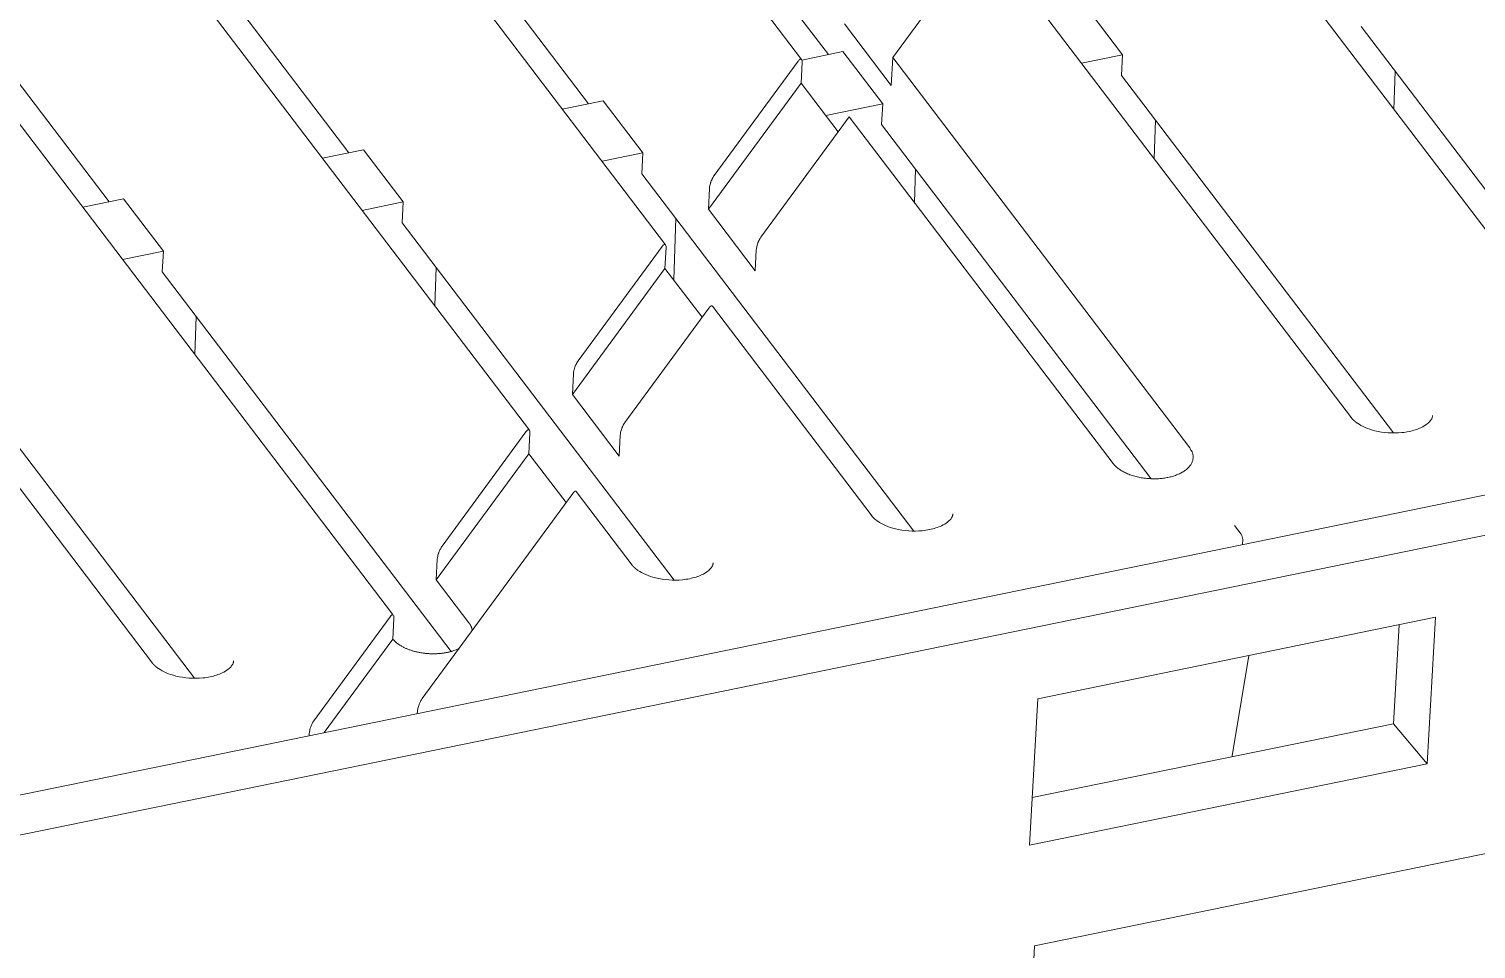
# Model space of a CAD drawing. Header units: millimetres. Extents: x 4267 to 8467, y 166 to 3136.
# Drawn here: x 5481.6 to 5560.8, y 2004.6 to 2054.9 of the extents above; entities that cross this region are included whole.
import ezdxf

# ---------------------------------------------------------------- set-up
doc = ezdxf.new("R2010")
doc.units = ezdxf.units.MM

msp = doc.modelspace()

# ---------------------------------------------------------------- linework, layer by layer
at = {"linetype": 'Continuous', "lineweight": 5}
for p, q in [((5523.894, 2053.274, 326.374), (5505.392, 2077.585, 326.374)), ((5516.445, 2043.126, 326.374), (5492.265, 2074.899, 326.374)), ((5525.359, 2053.537, 326.374), (5509.447, 2074.445, 326.374)), ((5508.996, 2032.979, 326.374), (5479.137, 2072.213, 326.374)), ((5512.231, 2050.851, 326.374), (5496.319, 2071.759, 326.374)), ((5567.13, 2036.335, 326.374), (5541.354, 2070.204, 326.374)), ((5499.104, 2048.165, 326.374), (5483.192, 2069.073, 326.374)), ((5485.976, 2045.478, 326.374), (5470.064, 2066.386, 326.374)), ((5501.492, 2022.903, 326.374), (5469.484, 2064.96, 326.374)), ((5533.713, 2059.959, 326.374), (5528.879, 2053.374, 326.374)), ((5554.002, 2033.648, 326.374), (5533.906, 2060.054, 326.374)), ((5539.285, 2056.387, 326.374), (5541.46, 2053.53, 326.374)), ((5528.803, 2051.852, 326.374), (5526.24, 2055.22, 326.374)), ((5488.364, 2020.217, 326.374), (5462.035, 2054.813, 326.374)), ((5569.422, 2035.511, 326.374), (5554.531, 2055.077, 326.374)), ((5523.909, 2053.241, 326.374), (5526.158, 2053.701, 326.374)), ((5526.158, 2053.701, 326.374), (5528.332, 2050.843, 326.374)), ((5519.104, 2046.918, 326.374), (5523.701, 2053.179, 326.374)), ((5523.919, 2053.122, 326.374), (5523.862, 2051.981, 326.374)), ((5528.879, 2053.374, 326.374), (5528.803, 2051.852, 326.374)), ((5545.139, 2032.009, 326.374), (5528.879, 2053.374, 326.374)), ((5541.46, 2053.53, 326.374), (5539.22, 2053.071, 326.374)), ((5541.403, 2052.391, 326.374), (5541.46, 2053.53, 326.374)), ((5523.862, 2051.981, 326.374), (5518.791, 2045.072, 326.374)), ((5523.862, 2051.981, 326.374), (5525.896, 2049.31, 326.374)), ((5556.294, 2032.825, 326.374), (5541.403, 2052.391, 326.374)), ((5556.316, 2050.543, 326.374), (5556.388, 2052.637, 326.374)), ((5510.79, 2050.556, 326.374), (5513.03, 2051.014, 326.374)), ((5513.03, 2051.014, 326.374), (5515.205, 2048.157, 326.374)), ((5528.332, 2050.843, 326.374), (5525.214, 2050.205, 326.374)), ((5528.275, 2049.705, 326.374), (5528.332, 2050.843, 326.374)), ((5526.501, 2050.135, 326.374), (5521.667, 2043.55, 326.374)), ((5526.501, 2050.135, 326.374), (5540.949, 2031.151, 326.374)), ((5543.03, 2030.318, 326.374), (5528.275, 2049.705, 326.374)), ((5543.189, 2047.857, 326.374), (5543.261, 2049.95, 326.374)), ((5497.663, 2047.87, 326.374), (5499.903, 2048.328, 326.374)), ((5499.903, 2048.328, 326.374), (5502.077, 2045.471, 326.374)), ((5515.205, 2048.157, 326.374), (5512.965, 2047.699, 326.374)), ((5515.148, 2047.019, 326.374), (5515.205, 2048.157, 326.374)), ((5530.07, 2045.446, 326.374), (5530.133, 2047.264, 326.374)), ((5530.039, 2027.452, 326.374), (5515.148, 2047.019, 326.374)), ((5484.535, 2045.184, 326.374), (5486.775, 2045.642, 326.374)), ((5486.775, 2045.642, 326.374), (5488.95, 2042.784, 326.374)), ((5518.791, 2045.072, 326.374), (5518.848, 2046.213, 326.374)), ((5502.077, 2045.471, 326.374), (5499.838, 2045.012, 326.374)), ((5502.02, 2044.332, 326.374), (5502.077, 2045.471, 326.374)), ((5521.353, 2041.705, 326.374), (5518.791, 2045.072, 326.374)), ((5516.911, 2024.766, 326.374), (5502.02, 2044.332, 326.374)), ((5516.889, 2041.208, 326.374), (5517.005, 2044.578, 326.374)), ((5488.95, 2042.784, 326.374), (5486.71, 2042.326, 326.374)), ((5488.893, 2041.646, 326.374), (5488.95, 2042.784, 326.374)), ((5511.655, 2036.77, 326.374), (5516.252, 2043.032, 326.374)), ((5516.47, 2042.975, 326.374), (5516.413, 2041.834, 326.374)), ((5521.411, 2042.846, 326.374), (5521.353, 2041.705, 326.374)), ((5503.806, 2039.798, 326.374), (5503.878, 2041.892, 326.374)), ((5516.413, 2041.834, 326.374), (5511.341, 2034.925, 326.374)), ((5516.413, 2041.834, 326.374), (5518.446, 2039.162, 326.374)), ((5504.71, 2020.862, 326.374), (5488.893, 2041.646, 326.374)), ((5518.814, 2039.664, 326.374), (5514.218, 2033.403, 326.374)), ((5527.747, 2028.276, 326.374), (5519.006, 2039.761, 326.374)), ((5490.656, 2019.393, 326.374), (5475.765, 2038.96, 326.374)), ((5490.678, 2037.112, 326.374), (5490.75, 2039.205, 326.374)), ((5179.907, 1951.377, 326.374), (5598.455, 2037.024, 326.374)), ((5511.341, 2034.925, 326.374), (5511.398, 2036.066, 326.374)), ((5181.357, 1949.472, 326.374), (5599.905, 2035.119, 326.374)), ((5513.904, 2031.557, 326.374), (5511.341, 2034.925, 326.374)), ((5508.802, 2032.884, 326.374), (5504.206, 2026.623, 326.374)), ((5509.021, 2032.827, 326.374), (5508.964, 2031.686, 326.374)), ((5513.961, 2032.698, 326.374), (5513.904, 2031.557, 326.374)), ((5508.964, 2031.686, 326.374), (5503.892, 2024.777, 326.374)), ((5508.964, 2031.686, 326.374), (5510.997, 2029.015, 326.374)), ((5511.365, 2029.516, 326.374), (5503.118, 2018.282, 326.374)), ((5514.619, 2025.589, 326.374), (5511.556, 2029.614, 326.374)), ((5547.949, 2027.282, 326.374), (5547.586, 2027.758, 326.374)), ((5548.036, 2026.707, 326.374), (5548.042, 2026.995, 326.374)), ((5503.892, 2024.777, 326.374), (5503.949, 2025.919, 326.374)), ((5505.68, 2022.428, 326.374), (5503.892, 2024.777, 326.374)), ((5497.193, 2017.07, 326.374), (5501.375, 2022.766, 326.374)), ((5501.572, 2022.681, 326.374), (5501.515, 2021.539, 326.374)), ((5536.832, 2018.275, 326.374), (5558.604, 2022.73, 326.374)), ((5558.604, 2022.73, 326.374), (5558.131, 2014.717, 326.374)), ((5556.291, 2016.907, 326.374), (5556.611, 2022.322, 326.374)), ((5501.515, 2021.539, 326.374), (5497.755, 2016.418, 326.374)), ((5547.463, 2015.148, 326.374), (5548.379, 2020.638, 326.374)), ((5536.36, 2010.262, 326.374), (5536.832, 2018.275, 326.374)), ((5502.862, 2017.585, 326.374), (5502.854, 2017.461, 326.374)), ((5496.929, 2016.249, 326.374), (5496.937, 2016.372, 326.374)), ((5536.513, 2012.86, 326.374), (5556.291, 2016.907, 326.374)), ((5558.131, 2014.717, 326.374), (5556.291, 2016.907, 326.374)), ((5536.649, 2004.739, 326.374), (5586.327, 2014.905, 326.374)), ((5558.131, 2014.717, 326.374), (5536.36, 2010.262, 326.374)), ((5532.05, 1924.259, 326.374), (5536.649, 2004.739, 326.374))]:
    msp.add_line(p, q, dxfattribs=at)
for points in [[(5553.948, 2033.701), (5553.954, 2033.693, 0.002098), (5553.961, 2033.685, 0.002037), (5553.967, 2033.677, 0.002012), (5553.974, 2033.669, 0.002027), (5553.981, 2033.66, 0.002025), (5553.988, 2033.652, 0.002021), (5553.994, 2033.644, 0.002013), (5554.002, 2033.636, 0.002013), (5554.009, 2033.627, 0.002007), (5554.016, 2033.619, 0.002006), (5554.024, 2033.611, 0.001998), (5554.032, 2033.602, 0.001997), (5554.04, 2033.594, 0.00199), (5554.048, 2033.585, 0.001989), (5554.056, 2033.577, 0.001981), (5554.064, 2033.568, 0.00198), (5554.073, 2033.56, 0.001972), (5554.082, 2033.551, 0.00197), (5554.09, 2033.543, 0.001962), (5554.099, 2033.534, 0.001961), (5554.109, 2033.525, 0.001952), (5554.118, 2033.517, 0.001949), (5554.128, 2033.508, 0.001942), (5554.137, 2033.499, 0.001944), (5554.147, 2033.49, 0.00193), (5554.157, 2033.482, 0.001915), (5554.167, 2033.473, 0.001925), (5554.178, 2033.464, 0.001966), (5554.188, 2033.455, 0.001895), (5554.199, 2033.447, 0.001756), (5554.21, 2033.438, 0.001949), (5554.221, 2033.429, 0.002343), (5554.233, 2033.42, 0.001735), (5554.244, 2033.411, 0.000527), (5554.254, 2033.404, 0.002501), (5554.268, 2033.394, 0.004275), (5554.289, 2033.378, 0.002023), (5554.317, 2033.358, 0.001046)], [(5540.949, 2031.151), (5541.004, 2031.084, 0.019384), (5541.068, 2031.017, 0.016958), (5541.139, 2030.95, 0.01546), (5541.219, 2030.885, 0.015115), (5541.308, 2030.82, 0.014342), (5541.404, 2030.758, 0.013565), (5541.509, 2030.699, 0.012774), (5541.621, 2030.642, 0.012215), (5541.74, 2030.589, 0.011604), (5541.866, 2030.539, 0.011121), (5541.997, 2030.494, 0.01064), (5542.133, 2030.454, 0.010262), (5542.274, 2030.418, 0.009906), (5542.418, 2030.387, 0.009614), (5542.564, 2030.362, 0.009367), (5542.711, 2030.342, 0.00915), (5542.859, 2030.328, 0.009001), (5543.006, 2030.319, 0.008853), (5543.151, 2030.315, 0.008781), (5543.295, 2030.316, 0.008676), (5543.434, 2030.322, 0.008698), (5543.57, 2030.333, 0.008696), (5543.702, 2030.348, 0.008709), (5543.829, 2030.367, 0.008573), (5543.95, 2030.389, 0.008985), (5544.068, 2030.416, 0.009304), (5544.186, 2030.447, 0.009532), (5544.302, 2030.483, 0.010379), (5544.415, 2030.523, 0.011168), (5544.525, 2030.568, 0.012013), (5544.632, 2030.618, 0.012929), (5544.733, 2030.672, 0.014073), (5544.828, 2030.731, 0.015316), (5544.917, 2030.794, 0.016745), (5544.998, 2030.86, 0.018258), (5545.072, 2030.93, 0.019839), (5545.137, 2031.004, 0.021763), (5545.193, 2031.08, 0.023929), (5545.239, 2031.158, 0.025224), (5545.275, 2031.237, 0.025287), (5545.302, 2031.317, 0.028559), (5545.319, 2031.399, 0.033975), (5545.324, 2031.482, 0.02733), (5545.324, 2031.56, 0.012265), (5545.318, 2031.631, 0.035019), (5545.293, 2031.718, 0.054809), (5545.232, 2031.846, 0.025754), (5545.139, 2032.009, 0.013442)], [(5527.693, 2028.328), (5527.699, 2028.32, 0.002098), (5527.706, 2028.312, 0.002038), (5527.712, 2028.304, 0.002012), (5527.719, 2028.296, 0.002027), (5527.725, 2028.288, 0.002025), (5527.732, 2028.28, 0.002021), (5527.739, 2028.271, 0.002014), (5527.746, 2028.263, 0.002014), (5527.754, 2028.255, 0.002007), (5527.761, 2028.246, 0.002006), (5527.769, 2028.238, 0.001999), (5527.777, 2028.23, 0.001998), (5527.785, 2028.221, 0.00199), (5527.793, 2028.213, 0.001989), (5527.801, 2028.204, 0.001981), (5527.809, 2028.196, 0.00198), (5527.818, 2028.187, 0.001972), (5527.826, 2028.179, 0.00197), (5527.835, 2028.17, 0.001962), (5527.844, 2028.161, 0.001961), (5527.853, 2028.153, 0.001952), (5527.863, 2028.144, 0.001949), (5527.872, 2028.135, 0.001943), (5527.882, 2028.127, 0.001944), (5527.892, 2028.118, 0.00193), (5527.902, 2028.109, 0.001915), (5527.912, 2028.1, 0.001925), (5527.923, 2028.092, 0.001966), (5527.933, 2028.083, 0.001895), (5527.944, 2028.074, 0.001757), (5527.955, 2028.065, 0.001949), (5527.966, 2028.056, 0.002343), (5527.978, 2028.047, 0.001735), (5527.989, 2028.039, 0.000527), (5527.999, 2028.031, 0.002501), (5528.013, 2028.021, 0.004275), (5528.034, 2028.006, 0.002023), (5528.062, 2027.986, 0.001046)], [(5548.042, 2026.995), (5548.042, 2026.995, -0.000005), (5548.042, 2026.995, -0.000005), (5548.042, 2026.995, -0.000005), (5548.042, 2026.995, -0.000005), (5548.042, 2026.995, -0.000005), (5548.042, 2026.995, -0.000005), (5548.042, 2026.995, -0.000005), (5548.042, 2026.995, -0.000005), (5548.042, 2026.995, -0.000005), (5548.042, 2026.995, -0.000005), (5548.042, 2026.995, -0.000005), (5548.042, 2026.995, -0.000005), (5548.042, 2026.995, -0.000005), (5548.042, 2026.995, -0.000005), (5548.042, 2026.995, -0.000005), (5548.042, 2026.995, -0.000005), (5548.042, 2026.995, -0.000005), (5548.042, 2026.995, -0.000005), (5548.042, 2026.995, -0.000005), (5548.042, 2026.995, -0.000005), (5548.042, 2026.995, -0.000005), (5548.042, 2026.995, -0.000005), (5548.042, 2026.995, -0.000005), (5548.042, 2026.995, -0.000005), (5548.042, 2026.995, -0.000005), (5548.042, 2026.995, -0.000005), (5548.042, 2026.995, -0.000005), (5548.042, 2026.995, -0.000005), (5548.042, 2026.995, -0.000005), (5548.042, 2026.995, -0.000005), (5548.042, 2026.995, -0.000005), (5548.042, 2026.995, -0.000006), (5548.042, 2026.995, -0.000005), (5548.042, 2026.995, -0.000002), (5548.042, 2026.995, -0.000007), (5548.042, 2026.995, -0.000011), (5548.042, 2026.995, -0.000006), (5548.042, 2026.995, -0.000003)], [(5514.565, 2025.642), (5514.572, 2025.634, 0.002099), (5514.578, 2025.626, 0.002038), (5514.584, 2025.618, 0.002013), (5514.591, 2025.61, 0.002028), (5514.598, 2025.602, 0.002026), (5514.605, 2025.593, 0.002022), (5514.612, 2025.585, 0.002014), (5514.619, 2025.577, 0.002014), (5514.626, 2025.568, 0.002007), (5514.634, 2025.56, 0.002006), (5514.641, 2025.552, 0.001999), (5514.649, 2025.543, 0.001998), (5514.657, 2025.535, 0.001991), (5514.665, 2025.526, 0.001989), (5514.673, 2025.518, 0.001982), (5514.682, 2025.509, 0.00198), (5514.69, 2025.501, 0.001972), (5514.699, 2025.492, 0.001971), (5514.708, 2025.484, 0.001963), (5514.717, 2025.475, 0.001961), (5514.726, 2025.466, 0.001953), (5514.735, 2025.458, 0.001949), (5514.745, 2025.449, 0.001943), (5514.754, 2025.44, 0.001945), (5514.764, 2025.432, 0.001931), (5514.774, 2025.423, 0.001915), (5514.785, 2025.414, 0.001925), (5514.795, 2025.405, 0.001966), (5514.806, 2025.397, 0.001895), (5514.816, 2025.388, 0.001757), (5514.827, 2025.379, 0.001949), (5514.838, 2025.37, 0.002343), (5514.85, 2025.361, 0.001735), (5514.861, 2025.352, 0.000527), (5514.871, 2025.345, 0.002501), (5514.885, 2025.335, 0.004275), (5514.906, 2025.319, 0.002023), (5514.935, 2025.299, 0.001046)], [(5505.861, 2022.018), (5505.858, 2022.033, 0.004997), (5505.856, 2022.047, 0.005016), (5505.853, 2022.062, 0.004992), (5505.85, 2022.076, 0.004926), (5505.847, 2022.091, 0.004874), (5505.843, 2022.105, 0.004823), (5505.839, 2022.119, 0.004772), (5505.835, 2022.134, 0.004713), (5505.831, 2022.148, 0.004658), (5505.826, 2022.162, 0.004598), (5505.821, 2022.176, 0.00454), (5505.815, 2022.19, 0.004475), (5505.81, 2022.204, 0.004419), (5505.804, 2022.218, 0.004361), (5505.798, 2022.232, 0.004291), (5505.792, 2022.245, 0.004202), (5505.785, 2022.259, 0.004175), (5505.778, 2022.273, 0.004186), (5505.771, 2022.286, 0.004014), (5505.764, 2022.3, 0.003703), (5505.757, 2022.313, 0.004004), (5505.749, 2022.326, 0.004654), (5505.741, 2022.34, 0.003513), (5505.733, 2022.352, 0.00128), (5505.726, 2022.364, 0.00478), (5505.716, 2022.378, 0.007964), (5505.7, 2022.4, 0.003853), (5505.68, 2022.428, 0.002043)], [(5501.515, 2021.539), (5501.549, 2021.499, 0.011048), (5501.586, 2021.459, 0.010159), (5501.627, 2021.419, 0.009617), (5501.67, 2021.379, 0.0095), (5501.716, 2021.34, 0.009212), (5501.765, 2021.301, 0.008913), (5501.817, 2021.262, 0.008587), (5501.872, 2021.225, 0.008349), (5501.93, 2021.187, 0.008065), (5501.991, 2021.151, 0.007835), (5502.055, 2021.116, 0.007576), (5502.121, 2021.082, 0.007371), (5502.19, 2021.048, 0.007144), (5502.262, 2021.017, 0.006961), (5502.336, 2020.986, 0.006763), (5502.412, 2020.957, 0.006602), (5502.491, 2020.929, 0.006432), (5502.571, 2020.903, 0.006292), (5502.653, 2020.879, 0.00615), (5502.737, 2020.857, 0.006029), (5502.822, 2020.836, 0.005912), (5502.908, 2020.817, 0.00581), (5502.995, 2020.8, 0.005716), (5503.083, 2020.785, 0.005631), (5503.172, 2020.772, 0.005558), (5503.261, 2020.761, 0.005489), (5503.35, 2020.752, 0.005436), (5503.439, 2020.744, 0.00538), (5503.527, 2020.739, 0.005346), (5503.616, 2020.736, 0.005305), (5503.703, 2020.734, 0.005286), (5503.79, 2020.735, 0.005254), (5503.875, 2020.737, 0.005256), (5503.96, 2020.741, 0.005248), (5504.043, 2020.747, 0.005247), (5504.124, 2020.754, 0.005203), (5504.204, 2020.763, 0.005281), (5504.283, 2020.773, 0.005412), (5504.359, 2020.785, 0.005272), (5504.433, 2020.798, 0.004844), (5504.505, 2020.812, 0.005545), (5504.577, 2020.828, 0.006886), (5504.65, 2020.846, 0.005156), (5504.718, 2020.864, 0.00147), (5504.78, 2020.881, 0.008017), (5504.857, 2020.907, 0.014933), (5504.973, 2020.952, 0.00751), (5505.123, 2021.013, 0.003951)], [(5488.31, 2020.27), (5488.316, 2020.262, 0.002099), (5488.323, 2020.253, 0.002038), (5488.329, 2020.245, 0.002012), (5488.336, 2020.237, 0.002027), (5488.343, 2020.229, 0.002025), (5488.349, 2020.221, 0.00202), (5488.357, 2020.212, 0.002012), (5488.364, 2020.204, 0.002012), (5488.371, 2020.196, 0.002005), (5488.378, 2020.187, 0.002004), (5488.386, 2020.179, 0.001996), (5488.394, 2020.171, 0.001995), (5488.402, 2020.162, 0.001987), (5488.41, 2020.154, 0.001986), (5488.418, 2020.145, 0.001978), (5488.426, 2020.137, 0.001976), (5488.435, 2020.128, 0.001968), (5488.444, 2020.12, 0.001966), (5488.452, 2020.111, 0.001958), (5488.461, 2020.103, 0.001956), (5488.471, 2020.094, 0.001947), (5488.48, 2020.085, 0.001944), (5488.489, 2020.076, 0.001937), (5488.499, 2020.068, 0.001939), (5488.509, 2020.059, 0.001925), (5488.519, 2020.05, 0.001909), (5488.529, 2020.042, 0.001919), (5488.54, 2020.033, 0.00196), (5488.55, 2020.024, 0.001889), (5488.561, 2020.015, 0.001751), (5488.572, 2020.006, 0.001943), (5488.583, 2019.998, 0.002334), (5488.595, 2019.988, 0.001729), (5488.606, 2019.98, 0.000526), (5488.616, 2019.972, 0.002492), (5488.63, 2019.962, 0.004259), (5488.651, 2019.947, 0.002016), (5488.679, 2019.927, 0.001042)]]:
    msp.add_lwpolyline(points, format="xyb", dxfattribs=at)
for points, knots in [([(5523.701, 2053.179, 326.374), (5523.721, 2053.206, 326.374), (5523.738, 2053.226, 326.374), (5523.759, 2053.248, 326.374), (5523.766, 2053.254, 326.374), (5523.774, 2053.261, 326.374), (5523.778, 2053.265, 326.374), (5523.783, 2053.268, 326.374), (5523.785, 2053.27, 326.374), (5523.786, 2053.271, 326.374), (5523.786, 2053.271, 326.374), (5523.803, 2053.284, 326.374), (5523.817, 2053.291, 326.374), (5523.836, 2053.297, 326.374), (5523.842, 2053.298, 326.374), (5523.851, 2053.298, 326.374), (5523.853, 2053.298, 326.374), (5523.859, 2053.298, 326.374), (5523.861, 2053.297, 326.374), (5523.906, 2053.286, 326.374), (5523.924, 2053.217, 326.374), (5523.92, 2053.122, 326.374)], [0, 0, 0, 0, 0.125, 0.125, 0.1875, 0.1875, 0.21875, 0.234375, 0.242188, 0.242188, 0.25, 0.25, 0.375, 0.375, 0.4375, 0.4375, 0.46875, 0.46875, 0.5, 0.5, 1, 1, 1, 1]), ([(5518.847, 2046.214, 326.374), (5518.85, 2046.261, 326.374), (5518.858, 2046.317, 326.374), (5518.879, 2046.41, 326.374), (5518.887, 2046.442, 326.374), (5518.902, 2046.492, 326.374), (5518.91, 2046.517, 326.374), (5518.919, 2046.543, 326.374), (5518.925, 2046.56, 326.374), (5518.928, 2046.57, 326.374), (5518.942, 2046.608, 326.374), (5518.954, 2046.64, 326.374), (5518.976, 2046.689, 326.374), (5518.983, 2046.705, 326.374), (5518.995, 2046.73, 326.374), (5519.001, 2046.743, 326.374), (5519.008, 2046.757, 326.374), (5519.011, 2046.764, 326.374), (5519.013, 2046.768, 326.374), (5519.015, 2046.771, 326.374), (5519.035, 2046.809, 326.374), (5519.065, 2046.864, 326.374), (5519.104, 2046.918, 326.374)], [0, 0, 0, 0, 0.25, 0.25, 0.375, 0.375, 0.4375, 0.46875, 0.46875, 0.5, 0.5, 0.625, 0.625, 0.6875, 0.6875, 0.71875, 0.734375, 0.742188, 0.742188, 0.75, 0.75, 1, 1, 1, 1]), ([(5521.667, 2043.55, 326.374), (5521.647, 2043.523, 326.374), (5521.63, 2043.496, 326.374), (5521.608, 2043.458, 326.374), (5521.601, 2043.446, 326.374), (5521.592, 2043.429, 326.374), (5521.587, 2043.421, 326.374), (5521.583, 2043.413, 326.374), (5521.581, 2043.409, 326.374), (5521.58, 2043.407, 326.374), (5521.58, 2043.406, 326.374), (5521.561, 2043.371, 326.374), (5521.546, 2043.338, 326.374), (5521.524, 2043.289, 326.374), (5521.518, 2043.272, 326.374), (5521.508, 2043.249, 326.374), (5521.505, 2043.241, 326.374), (5521.499, 2043.225, 326.374), (5521.497, 2043.218, 326.374), (5521.443, 2043.072, 326.374), (5521.415, 2042.94, 326.374), (5521.41, 2042.846, 326.374)], [0, 0, 0, 0, 0.125, 0.125, 0.1875, 0.1875, 0.21875, 0.234375, 0.242188, 0.242188, 0.25, 0.25, 0.375, 0.375, 0.4375, 0.4375, 0.46875, 0.46875, 0.5, 0.5, 1, 1, 1, 1]), ([(5516.252, 2043.032, 326.374), (5516.271, 2043.059, 326.374), (5516.289, 2043.078, 326.374), (5516.31, 2043.1, 326.374), (5516.316, 2043.106, 326.374), (5516.325, 2043.114, 326.374), (5516.329, 2043.117, 326.374), (5516.334, 2043.121, 326.374), (5516.335, 2043.122, 326.374), (5516.336, 2043.123, 326.374), (5516.337, 2043.123, 326.374), (5516.354, 2043.136, 326.374), (5516.368, 2043.144, 326.374), (5516.387, 2043.149, 326.374), (5516.393, 2043.15, 326.374), (5516.401, 2043.151, 326.374), (5516.404, 2043.151, 326.374), (5516.409, 2043.15, 326.374), (5516.411, 2043.15, 326.374), (5516.457, 2043.138, 326.374), (5516.475, 2043.069, 326.374), (5516.47, 2042.975, 326.374)], [0, 0, 0, 0, 0.125, 0.125, 0.1875, 0.1875, 0.21875, 0.234375, 0.242188, 0.242188, 0.25, 0.25, 0.375, 0.375, 0.4375, 0.4375, 0.46875, 0.46875, 0.5, 0.5, 1, 1, 1, 1]), ([(5519.006, 2039.761, 326.374), (5519.006, 2039.761, 326.374), (5519.005, 2039.762, 326.374), (5519.001, 2039.768, 326.374), (5518.994, 2039.774, 326.374), (5518.987, 2039.778, 326.374), (5518.982, 2039.78, 326.374), (5518.979, 2039.781, 326.374), (5518.967, 2039.784, 326.374), (5518.956, 2039.784, 326.374), (5518.937, 2039.778, 326.374), (5518.931, 2039.775, 326.374), (5518.92, 2039.769, 326.374), (5518.914, 2039.766, 326.374), (5518.908, 2039.761, 326.374), (5518.905, 2039.759, 326.374), (5518.903, 2039.758, 326.374), (5518.901, 2039.757, 326.374), (5518.883, 2039.743, 326.374), (5518.854, 2039.718, 326.374), (5518.814, 2039.664, 326.374)], [0.3658307, 0.3658307, 0.3658307, 0.3658307, 0.375, 0.375, 0.4375, 0.46875, 0.46875, 0.5, 0.5, 0.625, 0.625, 0.6875, 0.6875, 0.71875, 0.734375, 0.7421875, 0.7421875, 0.75, 0.75, 1, 1, 1, 1]), ([(5511.398, 2036.066, 326.374), (5511.401, 2036.115, 326.374), (5511.409, 2036.169, 326.374), (5511.425, 2036.244, 326.374), (5511.43, 2036.262, 326.374), (5511.447, 2036.328, 326.374), (5511.463, 2036.378, 326.374), (5511.506, 2036.498, 326.374), (5511.535, 2036.564, 326.374), (5511.574, 2036.64, 326.374), (5511.581, 2036.652, 326.374), (5511.61, 2036.704, 326.374), (5511.632, 2036.739, 326.374), (5511.655, 2036.77, 326.374)], [0, 0, 0, 0, 0.25, 0.25, 0.3125, 0.3125, 0.5, 0.5, 0.75, 0.75, 0.8125, 0.8125, 1, 1, 1, 1]), ([(5558.434, 2033.772, 326.374), (5558.434, 2033.771, 326.374), (5558.434, 2033.769, 326.374), (5558.434, 2033.766, 326.374), (5558.433, 2033.762, 326.374), (5558.433, 2033.758, 326.374), (5558.432, 2033.749, 326.374), (5558.431, 2033.736, 326.374), (5558.426, 2033.71, 326.374), (5558.419, 2033.681, 326.374), (5558.401, 2033.628, 326.374), (5558.371, 2033.566, 326.374), (5558.292, 2033.455, 326.374), (5558.136, 2033.3, 326.374), (5557.772, 2033.077, 326.374), (5557.391, 2032.955, 326.374), (5557.149, 2032.905, 326.374)], [0, 0, 0, 0, 0.0014058, 0.002815, 0.0045808, 0.0081288, 0.009911, 0.0188933, 0.0280127, 0.0512958, 0.0632609, 0.1061413, 0.138156, 0.2060903, 0.2933814, 0.4156782, 0.4156782, 0.4156782, 0.4156782]), ([(5508.802, 2032.884, 326.374), (5508.822, 2032.911, 326.374), (5508.839, 2032.931, 326.374), (5508.861, 2032.953, 326.374), (5508.867, 2032.959, 326.374), (5508.876, 2032.966, 326.374), (5508.88, 2032.97, 326.374), (5508.884, 2032.973, 326.374), (5508.886, 2032.975, 326.374), (5508.887, 2032.976, 326.374), (5508.887, 2032.976, 326.374), (5508.904, 2032.989, 326.374), (5508.919, 2032.996, 326.374), (5508.938, 2033.002, 326.374), (5508.944, 2033.003, 326.374), (5508.952, 2033.003, 326.374), (5508.955, 2033.003, 326.374), (5508.96, 2033.003, 326.374), (5508.962, 2033.002, 326.374), (5509.007, 2032.991, 326.374), (5509.026, 2032.922, 326.374), (5509.021, 2032.827, 326.374)], [0, 0, 0, 0, 0.125, 0.125, 0.1875, 0.1875, 0.21875, 0.234375, 0.242188, 0.242188, 0.25, 0.25, 0.375, 0.375, 0.4375, 0.4375, 0.46875, 0.46875, 0.5, 0.5, 1, 1, 1, 1]), ([(5514.218, 2033.403, 326.374), (5514.198, 2033.376, 326.374), (5514.181, 2033.348, 326.374), (5514.158, 2033.311, 326.374), (5514.152, 2033.299, 326.374), (5514.142, 2033.282, 326.374), (5514.138, 2033.274, 326.374), (5514.134, 2033.265, 326.374), (5514.132, 2033.261, 326.374), (5514.13, 2033.259, 326.374), (5514.13, 2033.259, 326.374), (5514.112, 2033.224, 326.374), (5514.096, 2033.19, 326.374), (5514.075, 2033.141, 326.374), (5514.068, 2033.125, 326.374), (5514.059, 2033.101, 326.374), (5514.056, 2033.093, 326.374), (5514.05, 2033.078, 326.374), (5514.047, 2033.071, 326.374), (5513.994, 2032.925, 326.374), (5513.966, 2032.793, 326.374), (5513.961, 2032.698, 326.374)], [0, 0, 0, 0, 0.125, 0.125, 0.1875, 0.1875, 0.21875, 0.234375, 0.242188, 0.242188, 0.25, 0.25, 0.375, 0.375, 0.4375, 0.4375, 0.46875, 0.46875, 0.5, 0.5, 1, 1, 1, 1]), ([(5557.149, 2032.905, 326.374), (5557.022, 2032.879, 326.374), (5556.418, 2032.787, 326.374), (5555.307, 2032.862, 326.374), (5554.56, 2033.193, 326.374), (5554.317, 2033.358, 326.374)], [0.4156782, 0.4156782, 0.4156782, 0.4156782, 0.4793235, 0.7064299, 0.8936242, 0.8936242, 0.8936242, 0.8936242]), ([(5511.556, 2029.614, 326.374), (5511.557, 2029.614, 326.374), (5511.556, 2029.615, 326.374), (5511.552, 2029.62, 326.374), (5511.545, 2029.626, 326.374), (5511.538, 2029.63, 326.374), (5511.533, 2029.632, 326.374), (5511.53, 2029.633, 326.374), (5511.518, 2029.636, 326.374), (5511.507, 2029.636, 326.374), (5511.488, 2029.63, 326.374), (5511.481, 2029.628, 326.374), (5511.471, 2029.622, 326.374), (5511.465, 2029.619, 326.374), (5511.458, 2029.614, 326.374), (5511.455, 2029.612, 326.374), (5511.453, 2029.61, 326.374), (5511.452, 2029.609, 326.374), (5511.433, 2029.595, 326.374), (5511.405, 2029.571, 326.374), (5511.365, 2029.517, 326.374)], [0.3658309, 0.3658309, 0.3658309, 0.3658309, 0.375, 0.375, 0.4375, 0.46875, 0.46875, 0.5, 0.5, 0.625, 0.625, 0.6875, 0.6875, 0.71875, 0.734375, 0.7421875, 0.7421875, 0.75, 0.75, 1, 1, 1, 1]), ([(5532.179, 2028.399, 326.374), (5532.179, 2028.398, 326.374), (5532.179, 2028.397, 326.374), (5532.178, 2028.394, 326.374), (5532.178, 2028.39, 326.374), (5532.178, 2028.385, 326.374), (5532.177, 2028.376, 326.374), (5532.175, 2028.363, 326.374), (5532.171, 2028.337, 326.374), (5532.164, 2028.308, 326.374), (5532.146, 2028.255, 326.374), (5532.116, 2028.193, 326.374), (5532.037, 2028.082, 326.374), (5531.881, 2027.928, 326.374), (5531.516, 2027.705, 326.374), (5531.136, 2027.582, 326.374), (5530.894, 2027.532, 326.374)], [0, 0, 0, 0, 0.0014058, 0.002815, 0.0045808, 0.0081288, 0.009911, 0.0188933, 0.0280127, 0.0512958, 0.0632609, 0.1061413, 0.138156, 0.2060903, 0.2933814, 0.4156782, 0.4156782, 0.4156782, 0.4156782]), ([(5530.894, 2027.532, 326.374), (5530.766, 2027.507, 326.374), (5530.163, 2027.414, 326.374), (5529.052, 2027.49, 326.374), (5528.305, 2027.821, 326.374), (5528.062, 2027.986, 326.374)], [0.4156782, 0.4156782, 0.4156782, 0.4156782, 0.4793235, 0.7064299, 0.8936242, 0.8936242, 0.8936242, 0.8936242]), ([(5503.949, 2025.918, 326.374), (5503.951, 2025.966, 326.374), (5503.959, 2026.022, 326.374), (5503.98, 2026.115, 326.374), (5503.989, 2026.147, 326.374), (5504.003, 2026.197, 326.374), (5504.011, 2026.223, 326.374), (5504.02, 2026.248, 326.374), (5504.026, 2026.265, 326.374), (5504.029, 2026.275, 326.374), (5504.043, 2026.313, 326.374), (5504.056, 2026.345, 326.374), (5504.077, 2026.394, 326.374), (5504.085, 2026.41, 326.374), (5504.096, 2026.435, 326.374), (5504.102, 2026.448, 326.374), (5504.11, 2026.462, 326.374), (5504.113, 2026.469, 326.374), (5504.115, 2026.473, 326.374), (5504.116, 2026.476, 326.374), (5504.136, 2026.514, 326.374), (5504.166, 2026.569, 326.374), (5504.206, 2026.623, 326.374)], [0, 0, 0, 0, 0.25, 0.25, 0.375, 0.375, 0.4375, 0.46875, 0.46875, 0.5, 0.5, 0.625, 0.625, 0.6875, 0.6875, 0.71875, 0.734375, 0.742188, 0.742188, 0.75, 0.75, 1, 1, 1, 1]), ([(5517.766, 2024.846, 326.374), (5517.639, 2024.82, 326.374), (5517.036, 2024.728, 326.374), (5515.924, 2024.803, 326.374), (5515.177, 2025.134, 326.374), (5514.935, 2025.299, 326.374)], [0.4156782, 0.4156782, 0.4156782, 0.4156782, 0.4793235, 0.7064299, 0.8936242, 0.8936242, 0.8936242, 0.8936242]), ([(5519.051, 2025.713, 326.374), (5519.051, 2025.712, 326.374), (5519.051, 2025.71, 326.374), (5519.051, 2025.707, 326.374), (5519.051, 2025.703, 326.374), (5519.05, 2025.699, 326.374), (5519.049, 2025.69, 326.374), (5519.048, 2025.677, 326.374), (5519.043, 2025.651, 326.374), (5519.036, 2025.622, 326.374), (5519.018, 2025.569, 326.374), (5518.988, 2025.507, 326.374), (5518.91, 2025.396, 326.374), (5518.753, 2025.241, 326.374), (5518.389, 2025.018, 326.374), (5518.008, 2024.896, 326.374), (5517.766, 2024.846, 326.374)], [0, 0, 0, 0, 0.0014058, 0.002815, 0.0045808, 0.0081288, 0.009911, 0.0188933, 0.0280127, 0.0512958, 0.0632609, 0.1061413, 0.138156, 0.2060903, 0.2933814, 0.4156782, 0.4156782, 0.4156782, 0.4156782]), ([(5501.376, 2022.765, 326.374), (5501.4, 2022.801, 326.374), (5501.425, 2022.826, 326.374), (5501.459, 2022.85, 326.374), (5501.472, 2022.857, 326.374), (5501.493, 2022.863, 326.374), (5501.503, 2022.864, 326.374), (5501.514, 2022.861, 326.374), (5501.517, 2022.86, 326.374), (5501.537, 2022.852, 326.374), (5501.549, 2022.837, 326.374), (5501.56, 2022.809, 326.374), (5501.561, 2022.804, 326.374), (5501.571, 2022.769, 326.374), (5501.575, 2022.729, 326.374), (5501.572, 2022.681, 326.374)], [0, 0, 0, 0, 0.25, 0.25, 0.375, 0.375, 0.5, 0.5, 0.53125, 0.53125, 0.75, 0.75, 0.78125, 0.78125, 1, 1, 1, 1]), ([(5492.796, 2020.34, 326.374), (5492.796, 2020.34, 326.374), (5492.796, 2020.338, 326.374), (5492.796, 2020.335, 326.374), (5492.795, 2020.331, 326.374), (5492.795, 2020.326, 326.374), (5492.794, 2020.317, 326.374), (5492.793, 2020.305, 326.374), (5492.788, 2020.278, 326.374), (5492.781, 2020.249, 326.374), (5492.763, 2020.197, 326.374), (5492.733, 2020.135, 326.374), (5492.654, 2020.023, 326.374), (5492.498, 2019.869, 326.374), (5492.134, 2019.646, 326.374), (5491.753, 2019.524, 326.374), (5491.511, 2019.474, 326.374)], [0, 0, 0, 0, 0.0014058, 0.002815, 0.0045808, 0.0081288, 0.009911, 0.0188933, 0.0280127, 0.0512958, 0.0632609, 0.1061413, 0.138156, 0.2060903, 0.2933814, 0.4156782, 0.4156782, 0.4156782, 0.4156782]), ([(5491.511, 2019.474, 326.374), (5491.384, 2019.448, 326.374), (5490.78, 2019.356, 326.374), (5489.669, 2019.431, 326.374), (5488.922, 2019.762, 326.374), (5488.679, 2019.927, 326.374)], [0.4156782, 0.4156782, 0.4156782, 0.4156782, 0.4793235, 0.7064299, 0.8936242, 0.8936242, 0.8936242, 0.8936242]), ([(5502.862, 2017.585, 326.374), (5502.864, 2017.621, 326.374), (5502.869, 2017.66, 326.374), (5502.88, 2017.718, 326.374), (5502.883, 2017.731, 326.374), (5502.901, 2017.812, 326.374), (5502.921, 2017.878, 326.374), (5502.965, 2017.997, 326.374), (5502.985, 2018.045, 326.374), (5503.015, 2018.108, 326.374), (5503.023, 2018.124, 326.374), (5503.059, 2018.193, 326.374), (5503.088, 2018.241, 326.374), (5503.118, 2018.282, 326.374)], [0, 0, 0, 0, 0.1875, 0.1875, 0.25, 0.25, 0.5, 0.5, 0.6875, 0.6875, 0.75, 0.75, 1, 1, 1, 1]), ([(5497.193, 2017.07, 326.374), (5497.171, 2017.039, 326.374), (5497.148, 2017.005, 326.374), (5497.119, 2016.953, 326.374), (5497.113, 2016.94, 326.374), (5497.074, 2016.866, 326.374), (5497.046, 2016.801, 326.374), (5497.002, 2016.683, 326.374), (5496.986, 2016.633, 326.374), (5496.969, 2016.567, 326.374), (5496.965, 2016.55, 326.374), (5496.948, 2016.475, 326.374), (5496.94, 2016.421, 326.374), (5496.936, 2016.372, 326.374)], [0, 0, 0, 0, 0.1875, 0.1875, 0.25, 0.25, 0.5, 0.5, 0.6875, 0.6875, 0.75, 0.75, 1, 1, 1, 1])]:
    msp.add_open_spline(points, degree=3, knots=knots, dxfattribs=at)
for points in [[(5548.042, 2026.995, 326.374), (5548.044, 2027.097, 326.374), (5548.011, 2027.2, 326.374), (5547.949, 2027.282, 326.374)], [(5501.542, 2022.842, 326.374), (5501.524, 2022.863, 326.374), (5501.507, 2022.883, 326.374), (5501.492, 2022.903, 326.374)], [(5547.453, 2015.099, 326.374), (5547.456, 2015.115, 326.374), (5547.459, 2015.132, 326.374), (5547.463, 2015.148, 326.374)]]:
    msp.add_open_spline(points, degree=3, dxfattribs=at)

doc.saveas('drawing.dxf')
